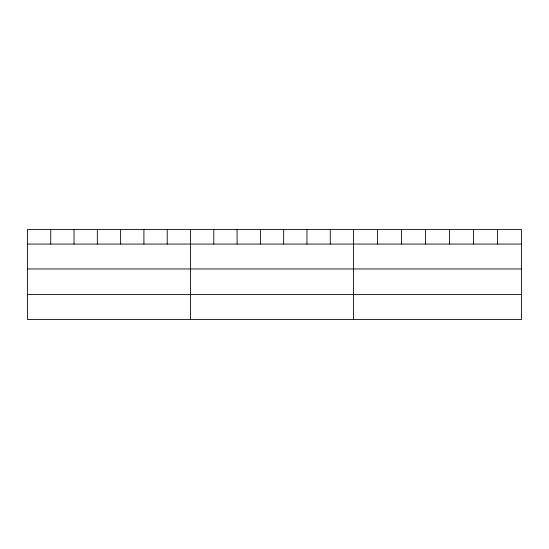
<?xml version="1.0" encoding="UTF-8"?>
<svg xmlns="http://www.w3.org/2000/svg" width="549" height="549" viewBox="0 0 549 549"><rect width="100%" height="100%" fill="white"/><g stroke="black" fill="none" stroke-linecap="round" stroke-linejoin="round"><path stroke-width="0.82" d="M521.55 268.962L521.55 229.503L27.45 229.503L27.45 319.497L521.55 319.497L521.55 268.962L27.45 268.962M27.45 244.072L521.55 244.072M27.45 294.6L521.55 294.6M497.552 229.503L497.552 244.072M473.554 229.503L473.554 244.072M449.556 229.503L449.556 244.072M425.55 229.503L425.55 244.072M401.552 229.503L401.552 244.072M377.554 229.503L377.554 244.072M353.556 229.503L353.556 319.497M330.265 229.503L330.265 244.072M306.966 229.503L306.966 244.072M283.675 229.503L283.675 244.072M260.384 229.503L260.384 244.072M237.093 229.503L237.093 244.072M213.794 229.503L213.794 244.072M190.503 229.503L190.503 319.497M167.212 229.503L167.212 244.072M143.913 229.503L143.913 244.072M120.622 229.503L120.622 244.072M97.331 229.503L97.331 244.072M74.04 229.503L74.04 244.072M50.741 229.503L50.741 244.072"/></g></svg>
